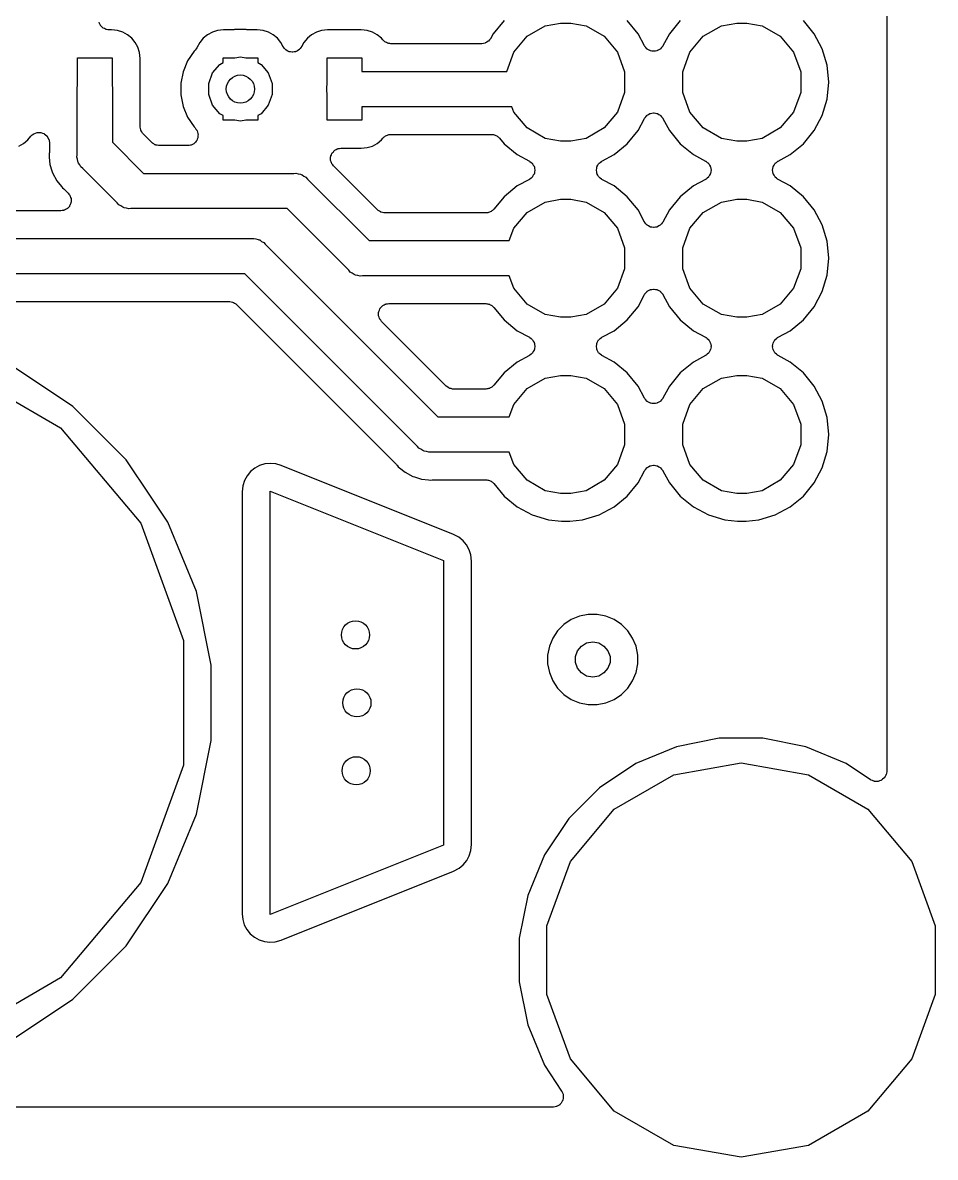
# Model space of a CAD drawing. Extents: x 91 to 190.2, y -113.9 to -59.9.
# Drawn here: x 177.06 to 190.22, y -113.85 to -97.49 of the extents above; entities that cross this region are included whole.
import ezdxf

# ---------------------------------------------------------------- set-up
doc = ezdxf.new("R2010")
doc.units = 0
doc.header["$MEASUREMENT"] = 0
doc.layers.add('BLACK', color=7, linetype='CONTINUOUS')

msp = doc.modelspace()

# ---------------------------------------------------------------- linework, layer by layer
at = {"layer": 'BLACK', "linetype": 'CONTINUOUS'}
for p, q in [((189.52, -62.0385), (189.52, -108.284)), ((178.171, -97.5039), (178.163, -97.4862)), ((178.178, -97.5223), (178.171, -97.5039)), ((184.002, -97.4618), (183.846, -97.6522)), ((184.595, -97.5389), (184.816, -97.5)), ((184.816, -97.5), (184.964, -97.5)), ((184.964, -97.5), (185.185, -97.5389)), ((185.934, -97.6522), (185.778, -97.4618)), ((186.542, -97.4618), (186.386, -97.6522)), ((187.135, -97.5389), (187.356, -97.5)), ((187.356, -97.5), (187.504, -97.5)), ((187.504, -97.5), (187.725, -97.5389)), ((188.474, -97.6522), (188.318, -97.4618)), ((178.182, -97.5274), (178.178, -97.5223)), ((178.185, -97.5334), (178.182, -97.5274)), ((178.199, -97.5472), (178.185, -97.5334)), ((178.211, -97.5622), (178.199, -97.5472)), ((178.217, -97.5655), (178.211, -97.5622)), ((178.222, -97.5702), (178.217, -97.5655)), ((178.24, -97.5785), (178.222, -97.5702)), ((178.257, -97.5883), (178.24, -97.5785)), ((178.263, -97.5894), (178.257, -97.5883)), ((178.269, -97.5922), (178.263, -97.5894)), ((178.289, -97.5939), (178.269, -97.5922)), ((178.308, -97.5973), (178.289, -97.5939)), ((178.343, -97.5973), (178.308, -97.5973)), ((178.428, -97.6058), (178.343, -97.5973)), ((178.504, -97.6287), (178.428, -97.6058)), ((178.573, -97.6658), (178.504, -97.6287)), ((178.634, -97.7158), (178.573, -97.6658)), ((179.727, -97.6658), (179.666, -97.7158)), ((179.796, -97.6287), (179.727, -97.6658)), ((179.872, -97.6058), (179.796, -97.6287)), ((179.957, -97.5973), (179.872, -97.6058)), ((180.078, -97.5973), (179.957, -97.5973)), ((180.092, -97.5948), (180.078, -97.5973)), ((180.107, -97.5945), (180.092, -97.5948)), ((180.116, -97.5928), (180.107, -97.5945)), ((180.284, -97.5928), (180.116, -97.5928)), ((180.293, -97.5945), (180.284, -97.5928)), ((180.308, -97.5948), (180.293, -97.5945)), ((180.322, -97.5973), (180.308, -97.5948)), ((180.443, -97.5973), (180.322, -97.5973)), ((180.528, -97.6058), (180.443, -97.5973)), ((180.604, -97.6287), (180.528, -97.6058)), ((180.673, -97.6658), (180.604, -97.6287)), ((180.734, -97.7158), (180.673, -97.6658)), ((181.227, -97.6658), (181.166, -97.7158)), ((181.296, -97.6287), (181.227, -97.6658)), ((181.372, -97.6058), (181.296, -97.6287)), ((181.457, -97.5973), (181.372, -97.6058)), ((181.943, -97.5973), (181.457, -97.5973)), ((182.028, -97.6058), (181.943, -97.5973)), ((182.104, -97.6287), (182.028, -97.6058)), ((182.173, -97.6658), (182.104, -97.6287)), ((182.234, -97.7158), (182.173, -97.6658)), ((183.846, -97.6522), (183.811, -97.7167)), ((184.335, -97.6888), (184.595, -97.5389)), ((185.185, -97.5389), (185.445, -97.6888)), ((186.028, -97.8268), (185.934, -97.6522)), ((186.386, -97.6522), (186.292, -97.8268)), ((186.875, -97.6888), (187.135, -97.5389)), ((187.725, -97.5389), (187.985, -97.6888)), ((188.59, -97.8693), (188.474, -97.6522)), ((178.684, -97.7767), (178.634, -97.7158)), ((178.721, -97.8462), (178.684, -97.7767)), ((179.616, -97.7767), (179.574, -97.8543)), ((179.666, -97.7158), (179.616, -97.7767)), ((180.784, -97.7767), (180.734, -97.7158)), ((180.818, -97.8394), (180.784, -97.7767)), ((181.116, -97.7767), (181.082, -97.8394)), ((181.166, -97.7158), (181.116, -97.7767)), ((182.255, -97.7412), (182.234, -97.7158)), ((182.266, -97.7502), (182.255, -97.7412)), ((182.275, -97.7609), (182.266, -97.7502)), ((182.285, -97.7671), (182.275, -97.7609)), ((182.295, -97.7751), (182.285, -97.7671)), ((182.308, -97.78), (182.295, -97.7751)), ((182.32, -97.787), (182.308, -97.78)), ((182.332, -97.7891), (182.32, -97.787)), ((182.343, -97.7934), (182.332, -97.7891)), ((182.357, -97.7936), (182.343, -97.7934)), ((182.371, -97.796), (182.357, -97.7936)), ((183.679, -97.796), (182.371, -97.796)), ((183.681, -97.7956), (183.679, -97.796)), ((183.684, -97.7959), (183.681, -97.7956)), ((183.707, -97.7911), (183.684, -97.7959)), ((183.73, -97.787), (183.707, -97.7911)), ((183.732, -97.7857), (183.73, -97.787)), ((183.735, -97.7852), (183.732, -97.7857)), ((183.755, -97.7727), (183.735, -97.7852)), ((183.775, -97.7609), (183.755, -97.7727)), ((183.777, -97.759), (183.775, -97.7609)), ((183.779, -97.7577), (183.777, -97.759)), ((183.794, -97.7391), (183.779, -97.7577)), ((183.809, -97.721), (183.794, -97.7391)), ((183.81, -97.7187), (183.809, -97.721)), ((183.811, -97.7167), (183.81, -97.7187)), ((184.143, -97.9184), (184.335, -97.6888)), ((185.445, -97.6888), (185.637, -97.9184)), ((186.031, -97.8307), (186.028, -97.8268)), ((186.033, -97.8353), (186.031, -97.8307)), ((186.289, -97.8307), (186.287, -97.8353)), ((186.292, -97.8268), (186.289, -97.8307)), ((186.683, -97.9184), (186.875, -97.6888)), ((187.985, -97.6888), (188.177, -97.9184)), ((178.744, -97.9216), (178.721, -97.8462)), ((178.753, -98.0074), (178.744, -97.9216)), ((179.534, -97.9036), (179.44, -98.044)), ((179.548, -97.8896), (179.534, -97.9036)), ((179.561, -97.8716), (179.548, -97.8896)), ((179.574, -97.8543), (179.561, -97.8716)), ((180.119, -98), (180.2, -97.9857)), ((180.2, -97.9857), (180.281, -98)), ((180.821, -97.8433), (180.818, -97.8394)), ((180.823, -97.8479), (180.821, -97.8433)), ((180.837, -97.8637), (180.823, -97.8479)), ((180.85, -97.8804), (180.837, -97.8637)), ((180.854, -97.883), (180.85, -97.8804)), ((180.857, -97.8867), (180.854, -97.883)), ((180.876, -97.8967), (180.857, -97.8867)), ((180.894, -97.9079), (180.876, -97.8967)), ((180.899, -97.9089), (180.894, -97.9079)), ((180.903, -97.9112), (180.899, -97.9089)), ((180.924, -97.9142), (180.903, -97.9112)), ((180.945, -97.9186), (180.924, -97.9142)), ((180.95, -97.9179), (180.945, -97.9186)), ((180.955, -97.9186), (180.95, -97.9179)), ((180.976, -97.9142), (180.955, -97.9186)), ((180.997, -97.9112), (180.976, -97.9142)), ((181.001, -97.9089), (180.997, -97.9112)), ((181.006, -97.9079), (181.001, -97.9089)), ((181.024, -97.8967), (181.006, -97.9079)), ((181.043, -97.8867), (181.024, -97.8967)), ((181.046, -97.883), (181.043, -97.8867)), ((181.05, -97.8804), (181.046, -97.883)), ((181.063, -97.8637), (181.05, -97.8804)), ((181.077, -97.8479), (181.063, -97.8637)), ((181.079, -97.8433), (181.077, -97.8479)), ((181.082, -97.8394), (181.079, -97.8433)), ((184.042, -98.196), (184.143, -97.9184)), ((185.637, -97.9184), (185.74, -98.2001)), ((186.047, -97.8511), (186.033, -97.8353)), ((186.06, -97.8678), (186.047, -97.8511)), ((186.064, -97.8704), (186.06, -97.8678)), ((186.067, -97.8741), (186.064, -97.8704)), ((186.086, -97.8841), (186.067, -97.8741)), ((186.104, -97.8953), (186.086, -97.8841)), ((186.109, -97.8963), (186.104, -97.8953)), ((186.113, -97.8987), (186.109, -97.8963)), ((186.134, -97.9017), (186.113, -97.8987)), ((186.155, -97.906), (186.134, -97.9017)), ((186.16, -97.9053), (186.155, -97.906)), ((186.165, -97.906), (186.16, -97.9053)), ((186.186, -97.9017), (186.165, -97.906)), ((186.207, -97.8987), (186.186, -97.9017)), ((186.211, -97.8963), (186.207, -97.8987)), ((186.216, -97.8953), (186.211, -97.8963)), ((186.234, -97.8841), (186.216, -97.8953)), ((186.253, -97.8741), (186.234, -97.8841)), ((186.256, -97.8704), (186.253, -97.8741)), ((186.26, -97.8678), (186.256, -97.8704)), ((186.273, -97.8511), (186.26, -97.8678)), ((186.287, -97.8353), (186.273, -97.8511)), ((186.58, -98.2001), (186.683, -97.9184)), ((188.177, -97.9184), (188.28, -98.2001)), ((188.662, -98.105), (188.59, -97.8693)), ((177.85, -98.4051), (177.85, -98)), ((177.85, -98), (178.35, -98)), ((178.35, -98), (178.35, -98.4051)), ((178.753, -98.3969), (178.753, -98.0074)), ((179.44, -98.044), (179.376, -98.2)), ((179.798, -98.2179), (179.902, -98.0944)), ((179.902, -98.0944), (179.95, -98.0664)), ((179.95, -98.0664), (179.95, -98)), ((179.95, -98), (180.119, -98)), ((180.281, -98), (180.45, -98)), ((180.45, -98), (180.45, -98.0664)), ((180.45, -98.0664), (180.498, -98.0944)), ((180.498, -98.0944), (180.602, -98.2179)), ((181.45, -98.3942), (181.45, -98)), ((181.45, -98), (181.95, -98)), ((181.95, -98), (181.95, -98.196)), ((188.686, -98.35), (188.662, -98.105)), ((179.376, -98.2), (179.343, -98.3656)), ((179.743, -98.3694), (179.798, -98.2179)), ((180.602, -98.2179), (180.657, -98.3694)), ((181.95, -98.196), (184.042, -98.196)), ((185.74, -98.2001), (185.74, -98.4999)), ((186.58, -98.4999), (186.58, -98.2001)), ((188.28, -98.2001), (188.28, -98.4999)), ((177.846, -98.4278), (177.85, -98.4051)), ((177.846, -99.3969), (177.846, -98.4278)), ((178.35, -98.4051), (178.354, -98.4278)), ((178.354, -98.4278), (178.354, -99.2166)), ((178.754, -98.4042), (178.753, -98.3969)), ((178.753, -98.4116), (178.754, -98.4042)), ((178.754, -98.4179), (178.753, -98.4116)), ((178.754, -98.9888), (178.754, -98.4179)), ((179.343, -98.3656), (179.343, -98.5344)), ((179.743, -98.5306), (179.743, -98.3694)), ((180.657, -98.3694), (180.657, -98.5306)), ((181.446, -98.4052), (181.45, -98.3942)), ((181.446, -98.4948), (181.446, -98.4052)), ((188.662, -98.595), (188.686, -98.35)), ((179.343, -98.5344), (179.376, -98.7)), ((179.798, -98.6821), (179.743, -98.5306)), ((180.657, -98.5306), (180.602, -98.6821)), ((181.45, -98.5058), (181.446, -98.4948)), ((181.45, -98.9), (181.45, -98.5058)), ((185.74, -98.4999), (185.637, -98.7816)), ((186.683, -98.7816), (186.58, -98.4999)), ((188.28, -98.4999), (188.177, -98.7816)), ((188.59, -98.8307), (188.662, -98.595)), ((179.376, -98.7), (179.44, -98.856)), ((179.902, -98.8056), (179.798, -98.6821)), ((179.95, -98.8336), (179.902, -98.8056)), ((180.498, -98.8056), (180.45, -98.8336)), ((180.602, -98.6821), (180.498, -98.8056)), ((184.114, -98.704), (181.95, -98.704)), ((181.95, -98.704), (181.95, -98.9)), ((184.143, -98.7816), (184.114, -98.704)), ((184.335, -99.0112), (184.143, -98.7816)), ((185.637, -98.7816), (185.445, -99.0112)), ((186.086, -98.8159), (186.104, -98.8047)), ((186.104, -98.8047), (186.109, -98.8037)), ((186.109, -98.8037), (186.113, -98.8013)), ((186.113, -98.8013), (186.134, -98.7983)), ((186.134, -98.7983), (186.155, -98.794)), ((186.155, -98.794), (186.16, -98.7947)), ((186.16, -98.7947), (186.165, -98.794)), ((186.165, -98.794), (186.186, -98.7983)), ((186.186, -98.7983), (186.207, -98.8013)), ((186.207, -98.8013), (186.211, -98.8037)), ((186.211, -98.8037), (186.216, -98.8047)), ((186.216, -98.8047), (186.234, -98.8159)), ((186.875, -99.0112), (186.683, -98.7816)), ((188.177, -98.7816), (187.985, -99.0112)), ((179.44, -98.856), (179.534, -98.9964)), ((179.95, -98.9), (179.95, -98.8336)), ((180.119, -98.9), (179.95, -98.9)), ((180.2, -98.9143), (180.119, -98.9)), ((180.281, -98.9), (180.2, -98.9143)), ((180.45, -98.9), (180.281, -98.9)), ((180.45, -98.8336), (180.45, -98.9)), ((181.95, -98.9), (181.45, -98.9)), ((185.934, -99.0478), (186.028, -98.8732)), ((186.028, -98.8732), (186.031, -98.8693)), ((186.031, -98.8693), (186.033, -98.8647)), ((186.033, -98.8647), (186.047, -98.8489)), ((186.047, -98.8489), (186.06, -98.8322)), ((186.06, -98.8322), (186.064, -98.8296)), ((186.064, -98.8296), (186.067, -98.8259)), ((186.067, -98.8259), (186.086, -98.8159)), ((186.234, -98.8159), (186.253, -98.8259)), ((186.253, -98.8259), (186.256, -98.8296)), ((186.256, -98.8296), (186.26, -98.8322)), ((186.26, -98.8322), (186.273, -98.8489)), ((186.273, -98.8489), (186.287, -98.8647)), ((186.287, -98.8647), (186.289, -98.8693)), ((186.289, -98.8693), (186.292, -98.8732)), ((186.292, -98.8732), (186.386, -99.0478)), ((188.474, -99.0478), (188.59, -98.8307)), ((177.134, -99.1842), (177.18, -99.1284)), ((177.18, -99.1284), (177.181, -99.1278)), ((177.181, -99.1271), (177.2, -99.1109)), ((177.181, -99.1278), (177.181, -99.1271)), ((177.2, -99.1109), (177.22, -99.0944)), ((177.22, -99.0941), (177.221, -99.0936)), ((177.22, -99.0944), (177.22, -99.0941)), ((177.221, -99.0936), (177.245, -99.085)), ((177.245, -99.085), (177.268, -99.0761)), ((177.268, -99.0761), (177.269, -99.0761)), ((177.269, -99.0761), (177.27, -99.0758)), ((177.27, -99.0758), (177.295, -99.0758)), ((177.295, -99.0758), (177.32, -99.0755)), ((177.32, -99.0755), (177.321, -99.0758)), ((177.321, -99.0758), (177.322, -99.0758)), ((177.322, -99.0758), (177.346, -99.0844)), ((177.346, -99.0844), (177.37, -99.0928)), ((177.37, -99.0928), (177.37, -99.0933)), ((177.37, -99.0933), (177.371, -99.0936)), ((177.371, -99.0936), (177.39, -99.1099)), ((177.39, -99.1099), (177.41, -99.1259)), ((177.41, -99.1259), (177.41, -99.1266)), ((177.41, -99.1266), (177.411, -99.1271)), ((177.411, -99.1271), (177.424, -99.149)), ((178.755, -98.9953), (178.754, -98.9888)), ((178.755, -99.0019), (178.755, -98.9953)), ((178.76, -99.0208), (178.755, -99.0019)), ((178.763, -99.0401), (178.76, -99.0208)), ((178.766, -99.0458), (178.763, -99.0401)), ((178.768, -99.0522), (178.766, -99.0458)), ((178.779, -99.0683), (178.768, -99.0522)), ((178.789, -99.0852), (178.779, -99.0683)), ((178.794, -99.0895), (178.789, -99.0852)), ((178.798, -99.0949), (178.794, -99.0895)), ((178.925, -99.2221), (178.798, -99.0949)), ((179.534, -98.9964), (179.548, -99.0099)), ((179.548, -99.0099), (179.559, -99.026)), ((179.559, -99.026), (179.572, -99.041)), ((179.572, -99.041), (179.574, -99.0472)), ((179.574, -99.0472), (179.578, -99.0526)), ((179.578, -99.0526), (179.583, -99.0715)), ((179.583, -99.0715), (179.589, -99.09)), ((179.589, -99.09), (179.589, -99.0966)), ((179.589, -99.0966), (179.591, -99.1029)), ((179.591, -99.1029), (179.589, -99.1225)), ((179.589, -99.1225), (179.589, -99.142)), ((182.266, -99.1498), (182.275, -99.1391)), ((182.275, -99.1391), (182.285, -99.1329)), ((182.285, -99.1329), (182.295, -99.1249)), ((182.295, -99.1249), (182.308, -99.12)), ((182.308, -99.12), (182.32, -99.113)), ((182.32, -99.113), (182.332, -99.1109)), ((182.332, -99.1109), (182.343, -99.1066)), ((182.343, -99.1066), (182.357, -99.1064)), ((182.357, -99.1064), (182.371, -99.104)), ((182.371, -99.104), (183.821, -99.104)), ((183.821, -99.104), (183.835, -99.1064)), ((183.835, -99.1064), (183.848, -99.1066)), ((183.848, -99.1066), (183.86, -99.1109)), ((183.86, -99.1109), (183.872, -99.113)), ((183.872, -99.113), (183.884, -99.12)), ((183.884, -99.12), (183.897, -99.1249)), ((183.897, -99.1249), (183.907, -99.1329)), ((183.907, -99.1329), (183.917, -99.1391)), ((183.917, -99.1391), (183.926, -99.1498)), ((184.595, -99.1611), (184.335, -99.0112)), ((185.445, -99.0112), (185.185, -99.1611)), ((185.778, -99.2382), (185.934, -99.0478)), ((186.386, -99.0478), (186.542, -99.2382)), ((187.135, -99.1611), (186.875, -99.0112)), ((187.985, -99.0112), (187.725, -99.1611)), ((188.318, -99.2382), (188.474, -99.0478)), ((177.004, -99.2713), (177.073, -99.2342)), ((177.073, -99.2342), (177.134, -99.1842)), ((177.424, -99.149), (177.436, -99.1707)), ((177.436, -99.1707), (177.437, -99.1715)), ((177.437, -99.1715), (177.437, -99.1722)), ((177.437, -99.1722), (177.441, -99.1971)), ((177.441, -99.1971), (177.446, -99.2219)), ((177.446, -99.2219), (177.446, -99.2227)), ((177.446, -99.2227), (177.446, -99.2235)), ((177.446, -99.2235), (177.446, -99.3685)), ((178.354, -99.2166), (178.803, -99.666)), ((178.931, -99.2259), (178.925, -99.2221)), ((178.935, -99.2309), (178.931, -99.2259)), ((178.952, -99.2407), (178.935, -99.2309)), ((178.968, -99.2519), (178.952, -99.2407)), ((178.974, -99.2537), (178.968, -99.2519)), ((178.98, -99.257), (178.974, -99.2537)), ((178.999, -99.2604), (178.98, -99.257)), ((179.018, -99.2654), (178.999, -99.2604)), ((179.025, -99.2649), (179.018, -99.2654)), ((179.031, -99.266), (179.025, -99.2649)), ((179.442, -99.266), (179.031, -99.266)), ((179.461, -99.2626), (179.442, -99.266)), ((179.48, -99.2609), (179.461, -99.2626)), ((179.486, -99.2581), (179.48, -99.2609)), ((179.493, -99.257), (179.486, -99.2581)), ((179.51, -99.2472), (179.493, -99.257)), ((179.528, -99.2389), (179.51, -99.2472)), ((179.532, -99.2342), (179.528, -99.2389)), ((179.538, -99.2309), (179.532, -99.2342)), ((179.551, -99.2159), (179.538, -99.2309)), ((179.564, -99.202), (179.551, -99.2159)), ((179.567, -99.1961), (179.564, -99.202)), ((179.572, -99.191), (179.567, -99.1961)), ((179.578, -99.1726), (179.572, -99.191)), ((179.586, -99.1548), (179.578, -99.1726)), ((179.587, -99.1482), (179.586, -99.1548)), ((179.589, -99.142), (179.587, -99.1482)), ((181.63, -99.3061), (181.65, -99.3027)), ((181.65, -99.3027), (181.943, -99.3027)), ((181.943, -99.3027), (182.028, -99.2942)), ((182.028, -99.2942), (182.104, -99.2713)), ((182.104, -99.2713), (182.173, -99.2342)), ((182.173, -99.2342), (182.234, -99.1842)), ((182.234, -99.1842), (182.255, -99.1588)), ((182.255, -99.1588), (182.266, -99.1498)), ((183.926, -99.1498), (183.937, -99.1588)), ((183.937, -99.1588), (184.002, -99.2382)), ((184.002, -99.2382), (184.192, -99.3944)), ((184.816, -99.2), (184.595, -99.1611)), ((184.964, -99.2), (184.816, -99.2)), ((185.185, -99.1611), (184.964, -99.2)), ((185.588, -99.3944), (185.778, -99.2382)), ((186.542, -99.2382), (186.732, -99.3944)), ((187.356, -99.2), (187.135, -99.1611)), ((187.504, -99.2), (187.356, -99.2)), ((187.725, -99.1611), (187.504, -99.2)), ((188.128, -99.3944), (188.318, -99.2382)), ((177.445, -99.3832), (177.443, -99.408)), ((177.443, -99.408), (177.445, -99.4328)), ((177.446, -99.3685), (177.445, -99.3758)), ((177.445, -99.3758), (177.445, -99.3832)), ((177.445, -99.4328), (177.455, -99.5362)), ((177.843, -99.4305), (177.846, -99.3969)), ((177.852, -99.463), (177.843, -99.4305)), ((177.858, -99.4962), (177.852, -99.463)), ((181.5, -99.4657), (181.502, -99.4462)), ((181.502, -99.4721), (181.5, -99.4657)), ((181.502, -99.4266), (181.504, -99.4204)), ((181.502, -99.4462), (181.502, -99.4266)), ((181.504, -99.4204), (181.505, -99.4138)), ((181.505, -99.4138), (181.513, -99.3961)), ((181.513, -99.3961), (181.52, -99.3777)), ((181.52, -99.3777), (181.524, -99.3726)), ((181.524, -99.3726), (181.527, -99.3666)), ((181.527, -99.3666), (181.541, -99.3528)), ((181.541, -99.3528), (181.553, -99.3378)), ((181.553, -99.3378), (181.559, -99.3345)), ((181.559, -99.3345), (181.564, -99.3298)), ((181.564, -99.3298), (181.581, -99.3215)), ((181.581, -99.3215), (181.598, -99.3117)), ((181.598, -99.3117), (181.605, -99.3106)), ((181.605, -99.3106), (181.611, -99.3078)), ((181.611, -99.3078), (181.63, -99.3061)), ((184.192, -99.3944), (184.367, -99.4877)), ((185.413, -99.4877), (185.588, -99.3944)), ((186.732, -99.3944), (186.907, -99.4877)), ((187.953, -99.4877), (188.128, -99.3944)), ((177.455, -99.5362), (177.483, -99.6285)), ((177.483, -99.6285), (177.483, -99.6285)), ((177.483, -99.6285), (177.493, -99.6595)), ((177.863, -99.506), (177.858, -99.4962)), ((177.866, -99.517), (177.863, -99.506)), ((177.886, -99.5446), (177.866, -99.517)), ((177.902, -99.5738), (177.886, -99.5446)), ((177.928, -99.5954), (177.902, -99.5738)), ((178.425, -100.092), (177.928, -99.5954)), ((181.502, -99.4787), (181.502, -99.4721)), ((181.509, -99.4971), (181.502, -99.4787)), ((181.514, -99.5161), (181.509, -99.4971)), ((181.518, -99.5215), (181.514, -99.5161)), ((181.52, -99.5277), (181.518, -99.5215)), ((181.532, -99.5427), (181.52, -99.5277)), ((181.544, -99.5587), (181.532, -99.5427)), ((182.177, -100.192), (181.544, -99.5587)), ((184.367, -99.4877), (184.371, -99.4908)), ((184.371, -99.4908), (184.375, -99.4926)), ((184.375, -99.4926), (184.391, -99.5068)), ((184.391, -99.5068), (184.408, -99.5199)), ((184.408, -99.5199), (184.41, -99.5241)), ((184.41, -99.5241), (184.414, -99.5274)), ((184.414, -99.5274), (184.424, -99.5461)), ((184.424, -99.5461), (184.435, -99.5641)), ((184.435, -99.5641), (184.436, -99.569)), ((184.436, -99.569), (184.439, -99.5733)), ((184.439, -99.5733), (184.442, -99.5943)), ((184.442, -99.5943), (184.446, -99.6151)), ((184.446, -99.6249), (184.442, -99.6457)), ((184.446, -99.6151), (184.445, -99.62)), ((184.445, -99.62), (184.446, -99.6249)), ((185.334, -99.6151), (185.338, -99.5943)), ((185.335, -99.62), (185.334, -99.6151)), ((185.334, -99.6249), (185.335, -99.62)), ((185.338, -99.6457), (185.334, -99.6249)), ((185.338, -99.5943), (185.341, -99.5733)), ((185.341, -99.5733), (185.344, -99.569)), ((185.344, -99.569), (185.345, -99.5641)), ((185.345, -99.5641), (185.356, -99.5461)), ((185.356, -99.5461), (185.366, -99.5274)), ((185.366, -99.5274), (185.37, -99.5241)), ((185.37, -99.5241), (185.372, -99.5199)), ((185.372, -99.5199), (185.389, -99.5068)), ((185.389, -99.5068), (185.405, -99.4926)), ((185.405, -99.4926), (185.409, -99.4908)), ((185.409, -99.4908), (185.413, -99.4877)), ((186.907, -99.4877), (186.911, -99.4908)), ((186.911, -99.4908), (186.915, -99.4926)), ((186.915, -99.4926), (186.931, -99.5068)), ((186.931, -99.5068), (186.948, -99.5199)), ((186.948, -99.5199), (186.95, -99.5241)), ((186.95, -99.5241), (186.954, -99.5274)), ((186.954, -99.5274), (186.964, -99.5461)), ((186.964, -99.5461), (186.975, -99.5641)), ((186.975, -99.5641), (186.976, -99.569)), ((186.976, -99.569), (186.979, -99.5733)), ((186.979, -99.5733), (186.982, -99.5943)), ((186.982, -99.5943), (186.986, -99.6151)), ((186.986, -99.6249), (186.982, -99.6457)), ((186.986, -99.6151), (186.985, -99.62)), ((186.985, -99.62), (186.986, -99.6249)), ((187.874, -99.6151), (187.878, -99.5943)), ((187.875, -99.62), (187.874, -99.6151)), ((187.874, -99.6249), (187.875, -99.62)), ((187.878, -99.6457), (187.874, -99.6249)), ((187.878, -99.5943), (187.881, -99.5733)), ((187.881, -99.5733), (187.884, -99.569)), ((187.884, -99.569), (187.885, -99.5641)), ((187.885, -99.5641), (187.896, -99.5461)), ((187.896, -99.5461), (187.906, -99.5274)), ((187.906, -99.5274), (187.91, -99.5241)), ((187.91, -99.5241), (187.912, -99.5199)), ((187.912, -99.5199), (187.929, -99.5068)), ((187.929, -99.5068), (187.945, -99.4926)), ((187.945, -99.4926), (187.949, -99.4908)), ((187.949, -99.4908), (187.953, -99.4877)), ((177.493, -99.6595), (177.554, -99.7731)), ((177.554, -99.7731), (177.62, -99.8534)), ((178.803, -99.666), (180.969, -99.666)), ((180.969, -99.666), (181.002, -99.6631)), ((181.002, -99.6631), (181.035, -99.6718)), ((181.035, -99.6718), (181.068, -99.6776)), ((181.068, -99.6776), (181.078, -99.6833)), ((181.078, -99.6833), (181.089, -99.6862)), ((181.089, -99.6862), (181.117, -99.7056)), ((181.117, -99.7056), (181.146, -99.7224)), ((181.146, -99.7224), (181.167, -99.7482)), ((181.167, -99.7482), (182.055, -100.636)), ((184.367, -99.7523), (184.192, -99.8456)), ((184.371, -99.7492), (184.367, -99.7523)), ((184.375, -99.7474), (184.371, -99.7492)), ((184.391, -99.7332), (184.375, -99.7474)), ((184.408, -99.7201), (184.391, -99.7332)), ((184.41, -99.7159), (184.408, -99.7201)), ((184.414, -99.7126), (184.41, -99.7159)), ((184.424, -99.6939), (184.414, -99.7126)), ((184.435, -99.6759), (184.424, -99.6939)), ((184.436, -99.671), (184.435, -99.6759)), ((184.439, -99.6667), (184.436, -99.671)), ((184.442, -99.6457), (184.439, -99.6667)), ((185.341, -99.6667), (185.338, -99.6457)), ((185.344, -99.671), (185.341, -99.6667)), ((185.345, -99.6759), (185.344, -99.671)), ((185.356, -99.6939), (185.345, -99.6759)), ((185.366, -99.7126), (185.356, -99.6939)), ((185.37, -99.7159), (185.366, -99.7126)), ((185.372, -99.7201), (185.37, -99.7159)), ((185.389, -99.7332), (185.372, -99.7201)), ((185.405, -99.7474), (185.389, -99.7332)), ((185.409, -99.7492), (185.405, -99.7474)), ((185.413, -99.7523), (185.409, -99.7492)), ((185.588, -99.8456), (185.413, -99.7523)), ((186.907, -99.7523), (186.732, -99.8456)), ((186.911, -99.7492), (186.907, -99.7523)), ((186.915, -99.7474), (186.911, -99.7492)), ((186.931, -99.7332), (186.915, -99.7474)), ((186.948, -99.7201), (186.931, -99.7332)), ((186.95, -99.7159), (186.948, -99.7201)), ((186.954, -99.7126), (186.95, -99.7159)), ((186.964, -99.6939), (186.954, -99.7126)), ((186.975, -99.6759), (186.964, -99.6939)), ((186.976, -99.671), (186.975, -99.6759)), ((186.979, -99.6667), (186.976, -99.671)), ((186.982, -99.6457), (186.979, -99.6667)), ((187.881, -99.6667), (187.878, -99.6457)), ((187.884, -99.671), (187.881, -99.6667)), ((187.885, -99.6759), (187.884, -99.671)), ((187.896, -99.6939), (187.885, -99.6759)), ((187.906, -99.7126), (187.896, -99.6939)), ((187.91, -99.7159), (187.906, -99.7126)), ((187.912, -99.7201), (187.91, -99.7159)), ((187.929, -99.7332), (187.912, -99.7201)), ((187.945, -99.7474), (187.929, -99.7332)), ((187.949, -99.7492), (187.945, -99.7474)), ((187.953, -99.7523), (187.949, -99.7492)), ((188.128, -99.8456), (187.953, -99.7523)), ((177.62, -99.8534), (177.62, -99.8534)), ((177.62, -99.8534), (177.635, -99.8727)), ((177.635, -99.8727), (177.655, -99.8885)), ((177.655, -99.8885), (177.659, -99.8941)), ((177.659, -99.8941), (177.665, -99.8984)), ((177.665, -99.8984), (177.717, -99.9499)), ((177.717, -99.9499), (177.728, -99.966)), ((184.192, -99.8456), (184.002, -100.002)), ((185.778, -100.002), (185.588, -99.8456)), ((186.732, -99.8456), (186.542, -100.002)), ((188.318, -100.002), (188.128, -99.8456)), ((177.728, -99.966), (177.741, -99.981)), ((177.741, -99.981), (177.743, -99.9872)), ((177.748, -100.113), (177.741, -100.131)), ((177.743, -99.9872), (177.747, -99.9926)), ((177.747, -99.9926), (177.752, -100.012)), ((177.756, -100.095), (177.748, -100.113)), ((177.752, -100.012), (177.759, -100.03)), ((177.759, -100.082), (177.756, -100.088)), ((177.756, -100.088), (177.756, -100.095)), ((177.759, -100.03), (177.759, -100.037)), ((177.759, -100.037), (177.76, -100.043)), ((177.76, -100.043), (177.759, -100.062)), ((177.759, -100.062), (177.759, -100.082)), ((178.446, -100.118), (178.425, -100.092)), ((178.475, -100.134), (178.446, -100.118)), ((184.002, -100.002), (183.855, -100.181)), ((184.335, -100.229), (184.595, -100.079)), ((184.595, -100.079), (184.816, -100.04)), ((184.816, -100.04), (184.964, -100.04)), ((184.964, -100.04), (185.185, -100.079)), ((185.185, -100.079), (185.445, -100.229)), ((185.934, -100.192), (185.778, -100.002)), ((186.542, -100.002), (186.386, -100.192)), ((186.875, -100.229), (187.135, -100.079)), ((187.135, -100.079), (187.356, -100.04)), ((187.356, -100.04), (187.504, -100.04)), ((187.504, -100.04), (187.725, -100.079)), ((187.725, -100.079), (187.985, -100.229)), ((188.474, -100.192), (188.318, -100.002)), ((177.611, -100.206), (176.173, -100.206)), ((177.63, -100.203), (177.611, -100.206)), ((177.65, -100.201), (177.63, -100.203)), ((177.656, -100.198), (177.65, -100.201)), ((177.662, -100.197), (177.656, -100.198)), ((177.679, -100.187), (177.662, -100.197)), ((177.697, -100.179), (177.679, -100.187)), ((177.702, -100.174), (177.697, -100.179)), ((177.707, -100.171), (177.702, -100.174)), ((177.72, -100.156), (177.707, -100.171)), ((177.734, -100.142), (177.72, -100.156)), ((177.737, -100.136), (177.734, -100.142)), ((177.741, -100.131), (177.737, -100.136)), ((178.503, -100.154), (178.475, -100.134)), ((178.514, -100.157), (178.503, -100.154)), ((178.524, -100.162), (178.514, -100.157)), ((178.557, -100.168), (178.524, -100.162)), ((178.59, -100.177), (178.557, -100.168)), ((178.623, -100.174), (178.59, -100.177)), ((180.875, -100.174), (178.623, -100.174)), ((181.763, -101.062), (180.875, -100.174)), ((182.182, -100.196), (182.177, -100.192)), ((182.187, -100.201), (182.182, -100.196)), ((182.204, -100.211), (182.187, -100.201)), ((182.22, -100.222), (182.204, -100.211)), ((182.226, -100.224), (182.22, -100.222)), ((182.232, -100.227), (182.226, -100.224)), ((182.251, -100.23), (182.232, -100.227)), ((182.27, -100.235), (182.251, -100.23)), ((182.277, -100.235), (182.27, -100.235)), ((182.283, -100.236), (182.277, -100.235)), ((183.739, -100.236), (182.283, -100.236)), ((183.752, -100.234), (183.739, -100.236)), ((183.766, -100.233), (183.752, -100.234)), ((183.778, -100.229), (183.766, -100.233)), ((183.79, -100.227), (183.778, -100.229)), ((183.802, -100.22), (183.79, -100.227)), ((183.815, -100.215), (183.802, -100.22)), ((183.824, -100.207), (183.815, -100.215)), ((183.835, -100.201), (183.824, -100.207)), ((183.844, -100.19), (183.835, -100.201)), ((183.855, -100.181), (183.844, -100.19)), ((184.143, -100.458), (184.335, -100.229)), ((185.445, -100.229), (185.637, -100.458)), ((186.028, -100.367), (185.934, -100.192)), ((186.386, -100.192), (186.292, -100.367)), ((186.683, -100.458), (186.875, -100.229)), ((187.985, -100.229), (188.177, -100.458)), ((188.59, -100.409), (188.474, -100.192)), ((186.031, -100.371), (186.028, -100.367)), ((186.033, -100.375), (186.031, -100.371)), ((186.047, -100.391), (186.033, -100.375)), ((186.06, -100.408), (186.047, -100.391)), ((186.064, -100.41), (186.06, -100.408)), ((186.067, -100.414), (186.064, -100.41)), ((186.086, -100.424), (186.067, -100.414)), ((186.104, -100.435), (186.086, -100.424)), ((186.109, -100.436), (186.104, -100.435)), ((186.113, -100.439), (186.109, -100.436)), ((186.134, -100.442), (186.113, -100.439)), ((186.155, -100.446), (186.134, -100.442)), ((186.16, -100.445), (186.155, -100.446)), ((186.165, -100.446), (186.16, -100.445)), ((186.186, -100.442), (186.165, -100.446)), ((186.207, -100.439), (186.186, -100.442)), ((186.211, -100.436), (186.207, -100.439)), ((186.216, -100.435), (186.211, -100.436)), ((186.234, -100.424), (186.216, -100.435)), ((186.253, -100.414), (186.234, -100.424)), ((186.256, -100.41), (186.253, -100.414)), ((186.26, -100.408), (186.256, -100.41)), ((186.273, -100.391), (186.26, -100.408)), ((186.287, -100.375), (186.273, -100.391)), ((186.289, -100.371), (186.287, -100.375)), ((186.292, -100.367), (186.289, -100.371)), ((188.662, -100.645), (188.59, -100.409)), ((175.945, -100.606), (180.359, -100.606)), ((180.359, -100.606), (180.392, -100.603)), ((180.392, -100.603), (180.425, -100.612)), ((180.425, -100.612), (180.458, -100.618)), ((184.078, -100.636), (184.143, -100.458)), ((185.637, -100.458), (185.74, -100.74)), ((186.58, -100.74), (186.683, -100.458)), ((188.177, -100.458), (188.28, -100.74)), ((180.458, -100.618), (180.468, -100.623)), ((180.468, -100.623), (180.479, -100.626)), ((180.479, -100.626), (180.507, -100.646)), ((180.507, -100.646), (180.536, -100.662)), ((180.536, -100.662), (180.557, -100.688)), ((180.557, -100.688), (183.045, -103.176)), ((182.055, -100.636), (184.078, -100.636)), ((185.74, -100.74), (185.74, -101.04)), ((186.58, -101.04), (186.58, -100.74)), ((188.28, -100.74), (188.28, -101.04)), ((188.686, -100.89), (188.662, -100.645)), ((188.662, -101.135), (188.686, -100.89)), ((181.784, -101.088), (181.763, -101.062)), ((181.813, -101.104), (181.784, -101.088)), ((181.841, -101.124), (181.813, -101.104)), ((185.74, -101.04), (185.637, -101.322)), ((186.683, -101.322), (186.58, -101.04)), ((188.28, -101.04), (188.177, -101.322)), ((180.265, -101.114), (175.851, -101.114)), ((182.753, -103.602), (180.265, -101.114)), ((181.852, -101.127), (181.841, -101.124)), ((181.862, -101.132), (181.852, -101.127)), ((181.895, -101.138), (181.862, -101.132)), ((181.928, -101.147), (181.895, -101.138)), ((181.961, -101.144), (181.928, -101.147)), ((184.078, -101.144), (181.961, -101.144)), ((184.143, -101.322), (184.078, -101.144)), ((188.59, -101.371), (188.662, -101.135)), ((184.335, -101.551), (184.143, -101.322)), ((185.637, -101.322), (185.445, -101.551)), ((185.934, -101.588), (186.028, -101.413)), ((186.028, -101.413), (186.031, -101.409)), ((186.031, -101.409), (186.033, -101.405)), ((186.033, -101.405), (186.047, -101.389)), ((186.047, -101.389), (186.06, -101.372)), ((186.06, -101.372), (186.064, -101.37)), ((186.064, -101.37), (186.067, -101.366)), ((186.067, -101.366), (186.086, -101.356)), ((186.086, -101.356), (186.104, -101.345)), ((186.104, -101.345), (186.109, -101.344)), ((186.109, -101.344), (186.113, -101.341)), ((186.113, -101.341), (186.134, -101.338)), ((186.134, -101.338), (186.155, -101.334)), ((186.155, -101.334), (186.16, -101.335)), ((186.16, -101.335), (186.165, -101.334)), ((186.165, -101.334), (186.186, -101.338)), ((186.186, -101.338), (186.207, -101.341)), ((186.207, -101.341), (186.211, -101.344)), ((186.211, -101.344), (186.216, -101.345)), ((186.216, -101.345), (186.234, -101.356)), ((186.234, -101.356), (186.253, -101.366)), ((186.253, -101.366), (186.256, -101.37)), ((186.256, -101.37), (186.26, -101.372)), ((186.26, -101.372), (186.273, -101.389)), ((186.273, -101.389), (186.287, -101.405)), ((186.287, -101.405), (186.289, -101.409)), ((186.289, -101.409), (186.292, -101.413)), ((186.292, -101.413), (186.386, -101.588)), ((186.875, -101.551), (186.683, -101.322)), ((188.177, -101.322), (187.985, -101.551)), ((188.474, -101.588), (188.59, -101.371)), ((175.879, -101.514), (180.037, -101.514)), ((180.037, -101.514), (180.043, -101.515)), ((180.043, -101.515), (180.05, -101.515)), ((180.05, -101.515), (180.069, -101.52)), ((180.069, -101.52), (180.088, -101.523)), ((180.088, -101.523), (180.094, -101.526)), ((180.094, -101.526), (180.1, -101.528)), ((180.1, -101.528), (180.116, -101.539)), ((180.116, -101.539), (180.133, -101.549)), ((180.133, -101.549), (180.138, -101.554)), ((180.138, -101.554), (180.143, -101.558)), ((180.143, -101.558), (182.45, -103.865)), ((182.218, -101.608), (182.232, -101.594)), ((182.232, -101.594), (182.245, -101.579)), ((182.245, -101.579), (182.25, -101.576)), ((182.25, -101.576), (182.255, -101.571)), ((182.255, -101.571), (182.273, -101.563)), ((182.273, -101.563), (182.29, -101.553)), ((182.29, -101.553), (182.296, -101.552)), ((182.296, -101.552), (182.302, -101.549)), ((182.302, -101.549), (182.322, -101.547)), ((182.322, -101.547), (182.341, -101.544)), ((182.341, -101.544), (183.739, -101.544)), ((183.739, -101.544), (183.752, -101.546)), ((183.752, -101.546), (183.766, -101.547)), ((183.766, -101.547), (183.778, -101.551)), ((183.778, -101.551), (183.79, -101.553)), ((183.79, -101.553), (183.802, -101.56)), ((183.802, -101.56), (183.815, -101.565)), ((183.815, -101.565), (183.824, -101.573)), ((183.824, -101.573), (183.835, -101.579)), ((183.835, -101.579), (183.844, -101.59)), ((183.844, -101.59), (183.855, -101.599)), ((184.595, -101.701), (184.335, -101.551)), ((185.445, -101.551), (185.185, -101.701)), ((185.778, -101.778), (185.934, -101.588)), ((186.386, -101.588), (186.542, -101.778)), ((187.135, -101.701), (186.875, -101.551)), ((187.985, -101.551), (187.725, -101.701)), ((188.318, -101.778), (188.474, -101.588)), ((182.192, -101.707), (182.193, -101.688)), ((182.193, -101.713), (182.192, -101.707)), ((182.193, -101.668), (182.196, -101.662)), ((182.193, -101.688), (182.193, -101.668)), ((182.193, -101.72), (182.193, -101.713)), ((182.2, -101.738), (182.193, -101.72)), ((182.196, -101.655), (182.204, -101.637)), ((182.196, -101.662), (182.196, -101.655)), ((182.205, -101.757), (182.2, -101.738)), ((182.204, -101.637), (182.211, -101.619)), ((182.209, -101.763), (182.205, -101.757)), ((182.211, -101.619), (182.215, -101.614)), ((182.215, -101.614), (182.218, -101.608)), ((183.855, -101.599), (184.002, -101.778)), ((184.816, -101.74), (184.595, -101.701)), ((184.964, -101.74), (184.816, -101.74)), ((185.185, -101.701), (184.964, -101.74)), ((187.356, -101.74), (187.135, -101.701)), ((187.504, -101.74), (187.356, -101.74)), ((187.725, -101.701), (187.504, -101.74)), ((182.211, -101.769), (182.209, -101.763)), ((182.224, -101.784), (182.211, -101.769)), ((182.235, -101.8), (182.224, -101.784)), ((183.167, -102.732), (182.235, -101.8)), ((184.002, -101.778), (184.192, -101.934)), ((185.588, -101.934), (185.778, -101.778)), ((186.542, -101.778), (186.732, -101.934)), ((188.128, -101.934), (188.318, -101.778)), ((184.192, -101.934), (184.367, -102.028)), ((184.367, -102.028), (184.371, -102.031)), ((184.371, -102.031), (184.375, -102.033)), ((184.375, -102.033), (184.391, -102.047)), ((184.391, -102.047), (184.408, -102.06)), ((184.408, -102.06), (184.41, -102.064)), ((184.41, -102.064), (184.414, -102.067)), ((184.414, -102.067), (184.424, -102.086)), ((185.356, -102.086), (185.366, -102.067)), ((185.366, -102.067), (185.37, -102.064)), ((185.37, -102.064), (185.372, -102.06)), ((185.372, -102.06), (185.389, -102.047)), ((185.389, -102.047), (185.405, -102.033)), ((185.405, -102.033), (185.409, -102.031)), ((185.409, -102.031), (185.413, -102.028)), ((185.413, -102.028), (185.588, -101.934)), ((186.732, -101.934), (186.907, -102.028)), ((186.907, -102.028), (186.911, -102.031)), ((186.911, -102.031), (186.915, -102.033)), ((186.915, -102.033), (186.931, -102.047)), ((186.931, -102.047), (186.948, -102.06)), ((186.948, -102.06), (186.95, -102.064)), ((186.95, -102.064), (186.954, -102.067)), ((186.954, -102.067), (186.964, -102.086)), ((187.896, -102.086), (187.906, -102.067)), ((187.906, -102.067), (187.91, -102.064)), ((187.91, -102.064), (187.912, -102.06)), ((187.912, -102.06), (187.929, -102.047)), ((187.929, -102.047), (187.945, -102.033)), ((187.945, -102.033), (187.949, -102.031)), ((187.949, -102.031), (187.953, -102.028)), ((187.953, -102.028), (188.128, -101.934)), ((184.424, -102.234), (184.414, -102.253)), ((184.424, -102.086), (184.435, -102.104)), ((184.435, -102.216), (184.424, -102.234)), ((184.435, -102.104), (184.436, -102.109)), ((184.436, -102.211), (184.435, -102.216)), ((184.436, -102.109), (184.439, -102.113)), ((184.439, -102.207), (184.436, -102.211)), ((184.439, -102.113), (184.442, -102.134)), ((184.442, -102.186), (184.439, -102.207)), ((184.442, -102.134), (184.446, -102.155)), ((184.446, -102.165), (184.442, -102.186)), ((184.446, -102.155), (184.445, -102.16)), ((184.445, -102.16), (184.446, -102.165)), ((185.334, -102.155), (185.338, -102.134)), ((185.335, -102.16), (185.334, -102.155)), ((185.334, -102.165), (185.335, -102.16)), ((185.338, -102.186), (185.334, -102.165)), ((185.338, -102.134), (185.341, -102.113)), ((185.341, -102.207), (185.338, -102.186)), ((185.341, -102.113), (185.344, -102.109)), ((185.344, -102.211), (185.341, -102.207)), ((185.344, -102.109), (185.345, -102.104)), ((185.345, -102.216), (185.344, -102.211)), ((185.345, -102.104), (185.356, -102.086)), ((185.356, -102.234), (185.345, -102.216)), ((185.366, -102.253), (185.356, -102.234)), ((186.964, -102.234), (186.954, -102.253)), ((186.964, -102.086), (186.975, -102.104)), ((186.975, -102.216), (186.964, -102.234)), ((186.975, -102.104), (186.976, -102.109)), ((186.976, -102.211), (186.975, -102.216)), ((186.976, -102.109), (186.979, -102.113)), ((186.979, -102.207), (186.976, -102.211)), ((186.979, -102.113), (186.982, -102.134)), ((186.982, -102.186), (186.979, -102.207)), ((186.982, -102.134), (186.986, -102.155)), ((186.986, -102.165), (186.982, -102.186)), ((186.986, -102.155), (186.985, -102.16)), ((186.985, -102.16), (186.986, -102.165)), ((187.874, -102.155), (187.878, -102.134)), ((187.875, -102.16), (187.874, -102.155)), ((187.874, -102.165), (187.875, -102.16)), ((187.878, -102.186), (187.874, -102.165)), ((187.878, -102.134), (187.881, -102.113)), ((187.881, -102.207), (187.878, -102.186)), ((187.881, -102.113), (187.884, -102.109)), ((187.884, -102.211), (187.881, -102.207)), ((187.884, -102.109), (187.885, -102.104)), ((187.885, -102.216), (187.884, -102.211)), ((187.885, -102.104), (187.896, -102.086)), ((187.896, -102.234), (187.885, -102.216)), ((187.906, -102.253), (187.896, -102.234)), ((184.192, -102.386), (184.002, -102.542)), ((184.367, -102.292), (184.192, -102.386)), ((184.371, -102.289), (184.367, -102.292)), ((184.375, -102.287), (184.371, -102.289)), ((184.391, -102.273), (184.375, -102.287)), ((184.408, -102.26), (184.391, -102.273)), ((184.41, -102.256), (184.408, -102.26)), ((184.414, -102.253), (184.41, -102.256)), ((185.37, -102.256), (185.366, -102.253)), ((185.372, -102.26), (185.37, -102.256)), ((185.389, -102.273), (185.372, -102.26)), ((185.405, -102.287), (185.389, -102.273)), ((185.409, -102.289), (185.405, -102.287)), ((185.413, -102.292), (185.409, -102.289)), ((185.588, -102.386), (185.413, -102.292)), ((185.778, -102.542), (185.588, -102.386)), ((186.732, -102.386), (186.542, -102.542)), ((186.907, -102.292), (186.732, -102.386)), ((186.911, -102.289), (186.907, -102.292)), ((186.915, -102.287), (186.911, -102.289)), ((186.931, -102.273), (186.915, -102.287)), ((186.948, -102.26), (186.931, -102.273)), ((186.95, -102.256), (186.948, -102.26)), ((186.954, -102.253), (186.95, -102.256)), ((187.91, -102.256), (187.906, -102.253)), ((187.912, -102.26), (187.91, -102.256)), ((187.929, -102.273), (187.912, -102.26)), ((187.945, -102.287), (187.929, -102.273)), ((187.949, -102.289), (187.945, -102.287)), ((187.953, -102.292), (187.949, -102.289)), ((188.128, -102.386), (187.953, -102.292)), ((188.318, -102.542), (188.128, -102.386)), ((176.051, -102.434), (177.609, -103.333)), ((177.786, -103.028), (176.885, -102.426)), ((184.002, -102.542), (183.855, -102.721)), ((185.934, -102.732), (185.778, -102.542)), ((186.542, -102.542), (186.386, -102.732)), ((188.474, -102.732), (188.318, -102.542)), ((183.172, -102.736), (183.167, -102.732)), ((183.177, -102.741), (183.172, -102.736)), ((183.844, -102.73), (183.835, -102.741)), ((183.855, -102.721), (183.844, -102.73)), ((184.335, -102.769), (184.595, -102.619)), ((184.595, -102.619), (184.816, -102.58)), ((184.816, -102.58), (184.964, -102.58)), ((184.964, -102.58), (185.185, -102.619)), ((185.185, -102.619), (185.445, -102.769)), ((186.028, -102.907), (185.934, -102.732)), ((186.386, -102.732), (186.292, -102.907)), ((186.875, -102.769), (187.135, -102.619)), ((187.135, -102.619), (187.356, -102.58)), ((187.356, -102.58), (187.504, -102.58)), ((187.504, -102.58), (187.725, -102.619)), ((187.725, -102.619), (187.985, -102.769)), ((188.59, -102.949), (188.474, -102.732)), ((183.194, -102.751), (183.177, -102.741)), ((183.21, -102.762), (183.194, -102.751)), ((183.216, -102.764), (183.21, -102.762)), ((183.222, -102.767), (183.216, -102.764)), ((183.241, -102.77), (183.222, -102.767)), ((183.26, -102.775), (183.241, -102.77)), ((183.267, -102.775), (183.26, -102.775)), ((183.273, -102.776), (183.267, -102.775)), ((183.739, -102.776), (183.273, -102.776)), ((183.752, -102.774), (183.739, -102.776)), ((183.766, -102.773), (183.752, -102.774)), ((183.778, -102.769), (183.766, -102.773)), ((183.79, -102.767), (183.778, -102.769)), ((183.802, -102.76), (183.79, -102.767)), ((183.815, -102.755), (183.802, -102.76)), ((183.824, -102.747), (183.815, -102.755)), ((183.835, -102.741), (183.824, -102.747)), ((184.143, -102.998), (184.335, -102.769)), ((185.445, -102.769), (185.637, -102.998)), ((186.683, -102.998), (186.875, -102.769)), ((187.985, -102.769), (188.177, -102.998)), ((178.552, -103.794), (177.786, -103.028)), ((184.078, -103.176), (184.143, -102.998)), ((185.637, -102.998), (185.74, -103.28)), ((186.031, -102.911), (186.028, -102.907)), ((186.033, -102.915), (186.031, -102.911)), ((186.047, -102.931), (186.033, -102.915)), ((186.06, -102.948), (186.047, -102.931)), ((186.064, -102.95), (186.06, -102.948)), ((186.067, -102.954), (186.064, -102.95)), ((186.086, -102.964), (186.067, -102.954)), ((186.104, -102.975), (186.086, -102.964)), ((186.109, -102.976), (186.104, -102.975)), ((186.113, -102.979), (186.109, -102.976)), ((186.134, -102.982), (186.113, -102.979)), ((186.155, -102.986), (186.134, -102.982)), ((186.16, -102.985), (186.155, -102.986)), ((186.165, -102.986), (186.16, -102.985)), ((186.186, -102.982), (186.165, -102.986)), ((186.207, -102.979), (186.186, -102.982)), ((186.211, -102.976), (186.207, -102.979)), ((186.216, -102.975), (186.211, -102.976)), ((186.234, -102.964), (186.216, -102.975)), ((186.253, -102.954), (186.234, -102.964)), ((186.256, -102.95), (186.253, -102.954)), ((186.26, -102.948), (186.256, -102.95)), ((186.273, -102.931), (186.26, -102.948)), ((186.287, -102.915), (186.273, -102.931)), ((186.289, -102.911), (186.287, -102.915)), ((186.292, -102.907), (186.289, -102.911)), ((186.58, -103.28), (186.683, -102.998)), ((188.177, -102.998), (188.28, -103.28)), ((188.662, -103.185), (188.59, -102.949)), ((183.045, -103.176), (184.078, -103.176)), ((188.686, -103.43), (188.662, -103.185)), ((177.609, -103.333), (178.765, -104.711)), ((185.74, -103.28), (185.74, -103.58)), ((186.58, -103.58), (186.58, -103.28)), ((188.28, -103.28), (188.28, -103.58)), ((188.662, -103.675), (188.686, -103.43)), ((182.774, -103.628), (182.753, -103.602)), ((182.803, -103.644), (182.774, -103.628)), ((182.831, -103.664), (182.803, -103.644)), ((182.842, -103.667), (182.831, -103.664)), ((182.852, -103.672), (182.842, -103.667)), ((182.885, -103.678), (182.852, -103.672)), ((182.918, -103.687), (182.885, -103.678)), ((182.951, -103.684), (182.918, -103.687)), ((184.078, -103.684), (182.951, -103.684)), ((184.143, -103.862), (184.078, -103.684)), ((185.74, -103.58), (185.637, -103.862)), ((186.683, -103.862), (186.58, -103.58)), ((188.28, -103.58), (188.177, -103.862)), ((188.59, -103.911), (188.662, -103.675)), ((178.913, -104.333), (178.552, -103.794)), ((180.476, -103.879), (180.407, -103.916)), ((180.552, -103.856), (180.476, -103.879)), ((180.63, -103.848), (180.552, -103.856)), ((180.709, -103.856), (180.63, -103.848)), ((180.786, -103.879), (180.709, -103.856)), ((183.273, -104.873), (180.786, -103.879)), ((182.45, -103.865), (182.454, -103.871)), ((182.454, -103.871), (182.46, -103.875)), ((182.46, -103.875), (182.475, -103.895)), ((184.335, -104.091), (184.143, -103.862)), ((185.637, -103.862), (185.445, -104.091)), ((186.086, -103.896), (186.104, -103.885)), ((186.104, -103.885), (186.109, -103.884)), ((186.109, -103.884), (186.113, -103.881)), ((186.113, -103.881), (186.134, -103.878)), ((186.134, -103.878), (186.155, -103.874)), ((186.155, -103.874), (186.16, -103.875)), ((186.16, -103.875), (186.165, -103.874)), ((186.165, -103.874), (186.186, -103.878)), ((186.186, -103.878), (186.207, -103.881)), ((186.207, -103.881), (186.211, -103.884)), ((186.211, -103.884), (186.216, -103.885)), ((186.216, -103.885), (186.234, -103.896)), ((186.875, -104.091), (186.683, -103.862)), ((188.177, -103.862), (187.985, -104.091)), ((180.296, -104.027), (180.259, -104.096)), ((180.346, -103.966), (180.296, -104.027)), ((180.407, -103.916), (180.346, -103.966)), ((182.475, -103.895), (182.495, -103.91)), ((182.495, -103.91), (182.495, -103.91)), ((182.495, -103.91), (182.575, -103.976)), ((182.575, -103.976), (182.689, -104.037)), ((182.689, -104.037), (182.709, -104.043)), ((182.709, -104.043), (182.709, -104.043)), ((182.709, -104.043), (182.812, -104.075)), ((185.934, -104.128), (186.028, -103.953)), ((186.028, -103.953), (186.031, -103.949)), ((186.031, -103.949), (186.033, -103.945)), ((186.033, -103.945), (186.047, -103.929)), ((186.047, -103.929), (186.06, -103.912)), ((186.06, -103.912), (186.064, -103.91)), ((186.064, -103.91), (186.067, -103.906)), ((186.067, -103.906), (186.086, -103.896)), ((186.234, -103.896), (186.253, -103.906)), ((186.253, -103.906), (186.256, -103.91)), ((186.256, -103.91), (186.26, -103.912)), ((186.26, -103.912), (186.273, -103.929)), ((186.273, -103.929), (186.287, -103.945)), ((186.287, -103.945), (186.289, -103.949)), ((186.289, -103.949), (186.292, -103.953)), ((186.292, -103.953), (186.386, -104.128)), ((188.474, -104.128), (188.59, -103.911)), ((180.236, -104.172), (180.227, -104.257)), ((180.259, -104.096), (180.236, -104.172)), ((182.812, -104.075), (182.915, -104.085)), ((182.915, -104.085), (182.915, -104.085)), ((182.915, -104.085), (182.915, -104.085)), ((182.915, -104.085), (182.94, -104.087)), ((182.94, -104.087), (182.965, -104.085)), ((182.965, -104.085), (182.972, -104.085)), ((182.972, -104.085), (182.979, -104.084)), ((182.979, -104.084), (183.739, -104.084)), ((183.739, -104.084), (183.752, -104.086)), ((183.752, -104.086), (183.766, -104.087)), ((183.766, -104.087), (183.778, -104.091)), ((183.778, -104.091), (183.79, -104.093)), ((183.79, -104.093), (183.802, -104.1)), ((183.802, -104.1), (183.815, -104.105)), ((183.815, -104.105), (183.824, -104.113)), ((183.824, -104.113), (183.835, -104.119)), ((183.835, -104.119), (183.844, -104.13)), ((183.844, -104.13), (183.855, -104.139)), ((183.855, -104.139), (184.002, -104.318)), ((184.595, -104.241), (184.335, -104.091)), ((185.445, -104.091), (185.185, -104.241)), ((185.778, -104.318), (185.934, -104.128)), ((186.386, -104.128), (186.542, -104.318)), ((187.135, -104.241), (186.875, -104.091)), ((187.985, -104.091), (187.725, -104.241)), ((188.318, -104.318), (188.474, -104.128)), ((179.154, -104.695), (178.913, -104.333)), ((178.913, -104.333), (178.913, -104.333)), ((180.227, -104.257), (180.227, -110.343)), ((180.63, -110.35), (180.63, -104.25)), ((180.63, -104.25), (183.13, -105.25)), ((184.002, -104.318), (184.192, -104.474)), ((184.816, -104.28), (184.595, -104.241)), ((184.964, -104.28), (184.816, -104.28)), ((185.185, -104.241), (184.964, -104.28)), ((185.588, -104.474), (185.778, -104.318)), ((186.542, -104.318), (186.732, -104.474)), ((187.356, -104.28), (187.135, -104.241)), ((187.504, -104.28), (187.356, -104.28)), ((187.725, -104.241), (187.504, -104.28)), ((188.128, -104.474), (188.318, -104.318)), ((184.192, -104.474), (184.409, -104.59)), ((185.371, -104.59), (185.588, -104.474)), ((186.732, -104.474), (186.949, -104.59)), ((187.911, -104.59), (188.128, -104.474)), ((179.569, -105.696), (179.154, -104.695)), ((184.409, -104.59), (184.645, -104.662)), ((184.645, -104.662), (184.829, -104.68)), ((184.829, -104.68), (184.951, -104.68)), ((184.951, -104.68), (185.135, -104.662)), ((185.135, -104.662), (185.371, -104.59)), ((186.949, -104.59), (187.185, -104.662)), ((187.185, -104.662), (187.369, -104.68)), ((187.369, -104.68), (187.491, -104.68)), ((187.491, -104.68), (187.675, -104.662)), ((187.675, -104.662), (187.911, -104.59)), ((178.765, -104.711), (179.38, -106.401)), ((183.349, -104.913), (183.273, -104.873)), ((183.411, -104.962), (183.349, -104.913)), ((183.461, -105.023), (183.411, -104.962)), ((183.499, -105.092), (183.461, -105.023)), ((183.523, -105.166), (183.499, -105.092)), ((183.533, -105.258), (183.523, -105.166)), ((183.13, -105.25), (183.13, -109.35)), ((183.533, -109.343), (183.533, -105.258)), ((179.78, -106.758), (179.569, -105.696)), ((184.866, -106.17), (184.775, -106.261)), ((184.972, -106.099), (184.866, -106.17)), ((185.09, -106.05), (184.972, -106.099)), ((185.216, -106.025), (185.09, -106.05)), ((185.344, -106.025), (185.216, -106.025)), ((185.47, -106.05), (185.344, -106.025)), ((185.588, -106.099), (185.47, -106.05)), ((185.694, -106.17), (185.588, -106.099)), ((185.785, -106.261), (185.694, -106.17)), ((184.775, -106.261), (184.704, -106.367)), ((185.856, -106.367), (185.785, -106.261)), ((179.38, -106.401), (179.38, -108.199)), ((184.655, -106.485), (184.63, -106.611)), ((184.704, -106.367), (184.655, -106.485)), ((185.06, -106.548), (185.117, -106.481)), ((185.117, -106.481), (185.193, -106.436)), ((185.193, -106.436), (185.28, -106.421)), ((185.28, -106.421), (185.367, -106.436)), ((185.367, -106.436), (185.443, -106.481)), ((185.443, -106.481), (185.5, -106.548)), ((185.905, -106.485), (185.856, -106.367)), ((185.93, -106.611), (185.905, -106.485)), ((184.63, -106.611), (184.63, -106.739)), ((185.03, -106.631), (185.06, -106.548)), ((185.03, -106.719), (185.03, -106.631)), ((185.5, -106.548), (185.53, -106.631)), ((185.53, -106.631), (185.53, -106.719)), ((185.93, -106.739), (185.93, -106.611)), ((179.78, -107.842), (179.78, -106.758)), ((184.63, -106.739), (184.655, -106.865)), ((185.06, -106.802), (185.03, -106.719)), ((185.117, -106.869), (185.06, -106.802)), ((185.5, -106.802), (185.443, -106.869)), ((185.53, -106.719), (185.5, -106.802)), ((185.905, -106.865), (185.93, -106.739)), ((184.655, -106.865), (184.704, -106.983)), ((184.704, -106.983), (184.775, -107.089)), ((185.193, -106.914), (185.117, -106.869)), ((185.28, -106.929), (185.193, -106.914)), ((185.367, -106.914), (185.28, -106.929)), ((185.443, -106.869), (185.367, -106.914)), ((185.785, -107.089), (185.856, -106.983)), ((185.856, -106.983), (185.905, -106.865)), ((184.775, -107.089), (184.866, -107.18)), ((185.694, -107.18), (185.785, -107.089)), ((184.866, -107.18), (184.972, -107.251)), ((184.972, -107.251), (185.09, -107.3)), ((185.09, -107.3), (185.216, -107.325)), ((185.344, -107.325), (185.47, -107.3)), ((185.47, -107.3), (185.588, -107.251)), ((185.588, -107.251), (185.694, -107.18)), ((185.216, -107.325), (185.344, -107.325)), ((187.105, -107.81), (186.487, -107.933)), ((187.735, -107.81), (187.105, -107.81)), ((188.353, -107.933), (187.735, -107.81)), ((179.569, -108.904), (179.78, -107.842)), ((186.487, -107.933), (185.904, -108.174)), ((188.936, -108.174), (188.353, -107.933)), ((179.38, -108.199), (178.765, -109.889)), ((185.904, -108.174), (185.38, -108.524)), ((186.448, -108.338), (187.42, -108.167)), ((187.42, -108.167), (188.392, -108.338)), ((189.287, -108.409), (188.936, -108.174)), ((189.52, -108.294), (189.515, -108.314)), ((189.52, -108.284), (189.519, -108.289)), ((189.519, -108.289), (189.52, -108.294)), ((185.592, -108.832), (186.448, -108.338)), ((188.392, -108.338), (189.248, -108.832)), ((189.291, -108.411), (189.287, -108.409)), ((189.295, -108.414), (189.291, -108.411)), ((189.315, -108.421), (189.295, -108.414)), ((189.334, -108.43), (189.315, -108.421)), ((189.339, -108.43), (189.334, -108.43)), ((189.344, -108.432), (189.339, -108.43)), ((189.365, -108.432), (189.344, -108.432)), ((189.386, -108.433), (189.365, -108.432)), ((189.391, -108.432), (189.386, -108.433)), ((189.396, -108.432), (189.391, -108.432)), ((189.416, -108.424), (189.396, -108.432)), ((189.436, -108.418), (189.416, -108.424)), ((189.44, -108.416), (189.436, -108.418)), ((189.445, -108.414), (189.44, -108.416)), ((189.461, -108.4), (189.445, -108.414)), ((189.478, -108.388), (189.461, -108.4)), ((189.481, -108.384), (189.478, -108.388)), ((189.485, -108.38), (189.481, -108.384)), ((189.496, -108.362), (189.485, -108.38)), ((189.507, -108.344), (189.496, -108.362)), ((189.508, -108.34), (189.507, -108.344)), ((189.511, -108.335), (189.508, -108.34)), ((189.515, -108.314), (189.511, -108.335)), ((185.38, -108.524), (184.934, -108.97)), ((179.154, -109.905), (179.569, -108.904)), ((184.958, -109.588), (185.592, -108.832)), ((189.248, -108.832), (189.882, -109.588)), ((184.934, -108.97), (184.584, -109.494)), ((183.13, -109.35), (180.63, -110.35)), ((183.501, -109.504), (183.524, -109.428)), ((183.524, -109.428), (183.533, -109.343)), ((183.414, -109.634), (183.464, -109.573)), ((183.464, -109.573), (183.501, -109.504)), ((184.584, -109.494), (184.343, -110.077)), ((184.62, -110.516), (184.958, -109.588)), ((189.882, -109.588), (190.22, -110.516)), ((180.786, -110.721), (183.272, -109.727)), ((183.272, -109.727), (183.354, -109.684)), ((183.354, -109.684), (183.414, -109.634)), ((178.765, -109.889), (177.609, -111.267)), ((178.552, -110.806), (179.154, -109.905)), ((184.343, -110.077), (184.22, -110.695)), ((180.227, -110.343), (180.235, -110.423)), ((180.235, -110.423), (180.257, -110.499)), ((180.257, -110.499), (180.293, -110.569)), ((180.293, -110.569), (180.342, -110.631)), ((184.62, -111.504), (184.62, -110.516)), ((190.22, -110.516), (190.22, -111.504)), ((180.342, -110.631), (180.403, -110.681)), ((180.403, -110.681), (180.472, -110.719)), ((180.472, -110.719), (180.547, -110.743)), ((180.547, -110.743), (180.625, -110.752)), ((180.625, -110.752), (180.704, -110.745)), ((180.704, -110.745), (180.786, -110.721)), ((184.22, -110.695), (184.22, -111.325)), ((177.786, -111.572), (178.552, -110.806)), ((177.609, -111.267), (176.051, -112.166)), ((184.22, -111.325), (184.343, -111.943)), ((176.885, -112.174), (177.786, -111.572)), ((184.958, -112.432), (184.62, -111.504)), ((190.22, -111.504), (189.882, -112.432)), ((184.343, -111.943), (184.584, -112.526)), ((184.584, -112.526), (184.832, -112.897)), ((185.592, -113.188), (184.958, -112.432)), ((189.882, -112.432), (189.248, -113.188)), ((184.832, -112.897), (184.834, -112.901)), ((184.834, -112.901), (184.837, -112.905)), ((184.837, -112.905), (184.844, -112.925)), ((184.842, -113.046), (184.839, -113.05)), ((184.848, -113.026), (184.842, -113.046)), ((184.844, -112.925), (184.853, -112.944)), ((184.855, -113.006), (184.848, -113.026)), ((184.853, -112.944), (184.853, -112.949)), ((184.853, -112.949), (184.855, -112.954)), ((184.855, -112.954), (184.855, -112.975)), ((184.855, -112.975), (184.856, -112.996)), ((184.856, -112.996), (184.855, -113.001)), ((184.855, -113.001), (184.855, -113.006)), ((184.707, -113.13), (107.599, -113.13)), ((184.712, -113.129), (184.707, -113.13)), ((184.717, -113.13), (184.712, -113.129)), ((184.738, -113.125), (184.717, -113.13)), ((184.759, -113.121), (184.738, -113.125)), ((184.763, -113.118), (184.759, -113.121)), ((184.768, -113.117), (184.763, -113.118)), ((184.785, -113.106), (184.768, -113.117)), ((184.804, -113.095), (184.785, -113.106)), ((184.807, -113.091), (184.804, -113.095)), ((184.811, -113.088), (184.807, -113.091)), ((184.824, -113.071), (184.811, -113.088)), ((184.837, -113.055), (184.824, -113.071)), ((184.839, -113.05), (184.837, -113.055)), ((186.448, -113.682), (185.592, -113.188)), ((189.248, -113.188), (188.392, -113.682)), ((187.42, -113.853), (186.448, -113.682)), ((188.392, -113.682), (187.42, -113.853))]:
    msp.add_line(p, q, dxfattribs=at)
at = {"layer": 'BLACK'}
for centre in [(180.2, -98.45), (181.86, -106.32), (181.88, -107.3), (181.87, -108.28)]:
    msp.add_circle(centre, 0.2032, dxfattribs=at)

doc.saveas('drawing.dxf')
